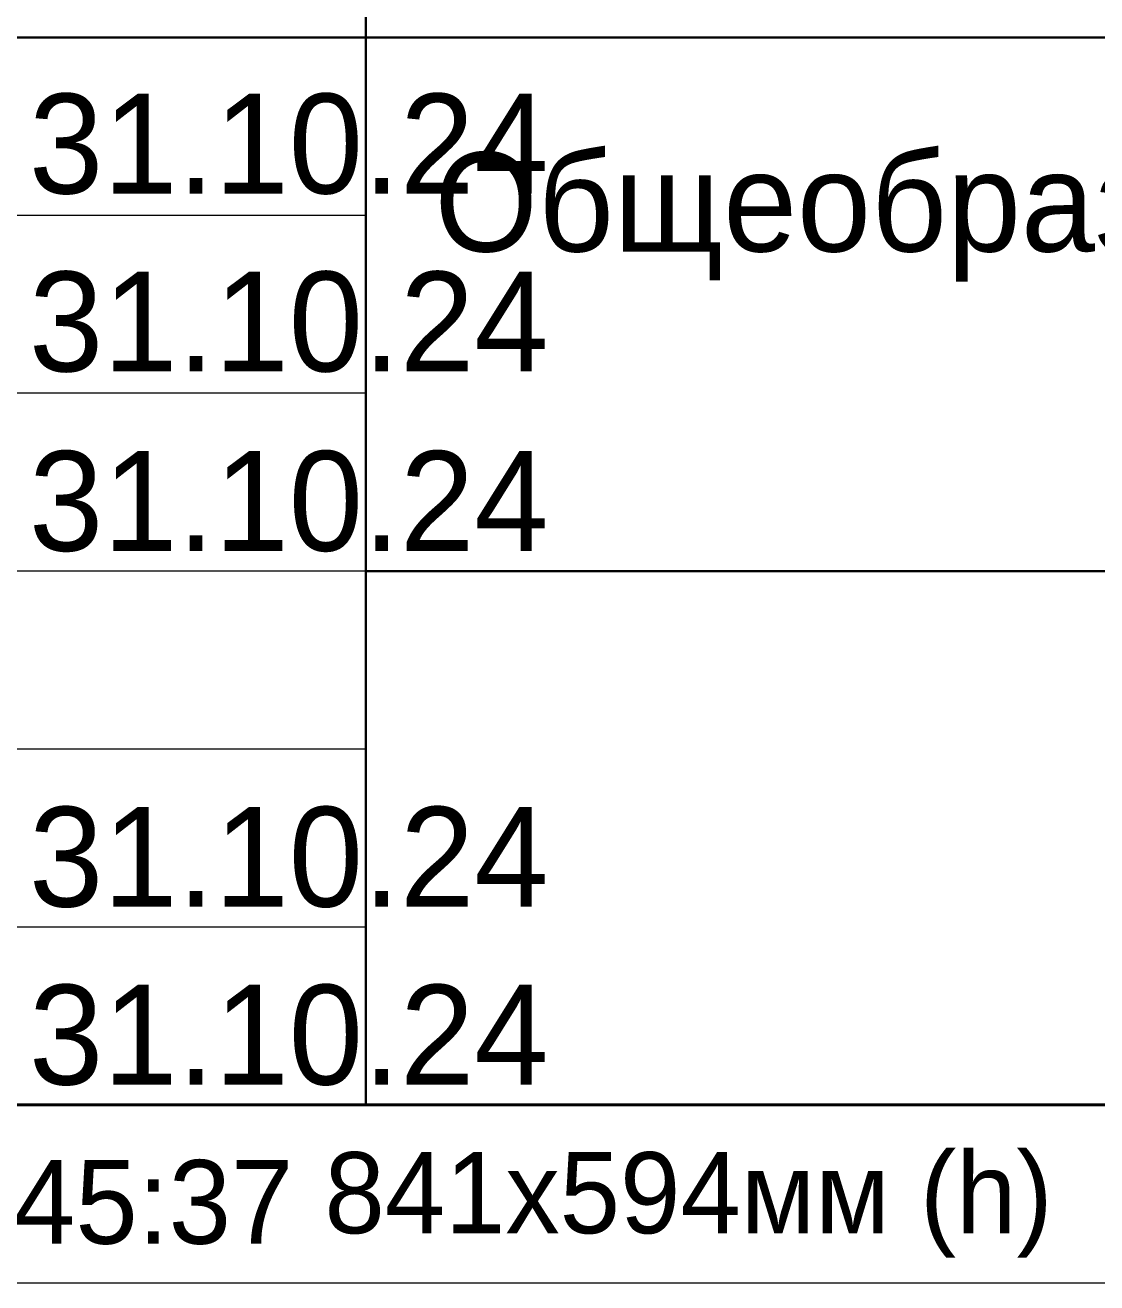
# Model space of a CAD drawing. Header units: millimetres. Extents: x 2294 to 908349, y -83289 to 219220.
# Drawn here: x 789218 to 792326, y 157873 to 161520 of the extents above; entities that cross this region are included whole.
import ezdxf

# ---------------------------------------------------------------- set-up
doc = ezdxf.new("R2010")
doc.units = ezdxf.units.MM
doc.layers.add('PDF _Геометрия', color=7, linetype='Continuous')
doc.layers.add('PDF _Текст', color=7, linetype='Continuous')

msp = doc.modelspace()

# ---------------------------------------------------------------- linework, layer by layer
at = {"layer": 'PDF _Геометрия', "lineweight": 18}
msp.add_lwpolyline([(803106.2890862003, 219215.1061160418), (716260.5975411814, 219215.1061160418), (716260.5975411814, 157873.1780097245), (803106.2890862003, 157873.1780097245)], dxfattribs=at)
at = {"layer": 'PDF _Геометрия', "lineweight": 40}
msp.add_lwpolyline([(802599.1864878815, 218699.2603694473), (802599.1864878815, 158389.0237563665), (718323.9805276543, 158389.0237563665), (718323.9805276543, 218699.2603694473)], close=True, dxfattribs=at)
at = {"layer": 'PDF _Геометрия', "lineweight": 30}
for points in [[(790205.7738467008, 164067.6985433039), (790205.7738467008, 158389.0237563665)], [(802599.1864878815, 161484.0982360758), (790205.7738467008, 161484.0982360758), (783491.0359924138, 161484.0982360758)], [(802599.1864878815, 159936.5609961974), (790205.7738467008, 159936.5609961974)]]:
    msp.add_lwpolyline(points, dxfattribs=at)
at = {"layer": 'PDF _Геометрия', "lineweight": 9}
for points in [[(790205.7738467008, 160968.2524894339), (783491.0359924138, 160968.2524894339)], [(790205.7738467008, 160452.4067428394), (783491.0359924138, 160452.4067428394)], [(790205.7738467008, 159936.5609961974), (783491.0359924138, 159936.5609961974)], [(790205.7738467008, 159420.7152496029), (783491.0359924138, 159420.7152496029)], [(790205.7738467008, 158904.8695030084), (783491.0359924138, 158904.8695030084)]]:
    msp.add_lwpolyline(points, dxfattribs=at)

# ---------------------------------------------------------------- texts
at = {"layer": 'PDF _Текст', "attachment_point": 4, "style": ''}
for s, insert, char_height in [('31.10.24', (789229.2974829897, 161174.2123018999), 289.4502280538725), ('Общеобразовательная школа №2 на 850 мест,', (790405.220627822, 160963.9017601295), 288.1176707458068), ('31.10.24', (789229.2974829897, 160658.3771166506), 289.4502280538725), ('31.10.24', (789229.2974829897, 160138.1661883064), 289.4502280538725), ('31.10.24', (789229.2974829897, 159106.5002647175), 289.4502280538725), ('31.10.24', (789229.2974829897, 158590.6650794682), 289.4502280538725)]:
    msp.add_mtext(s, dxfattribs=dict(at, insert=insert, char_height=char_height))
at = {"layer": 'PDF _Текст', "color": 9, "true_color": 0xc0c0c0, "attachment_point": 4, "style": ''}
for s, insert, char_height in [('841х594мм (h)', (790086.1071118992, 158099.0632397116), 235.2868864584291), ('30.10.2024 17:45:37', (787017.3237776067, 158106.1171243314), 242.7438755627767)]:
    msp.add_mtext(s, dxfattribs=dict(at, insert=insert, char_height=char_height))

doc.saveas('drawing.dxf')
